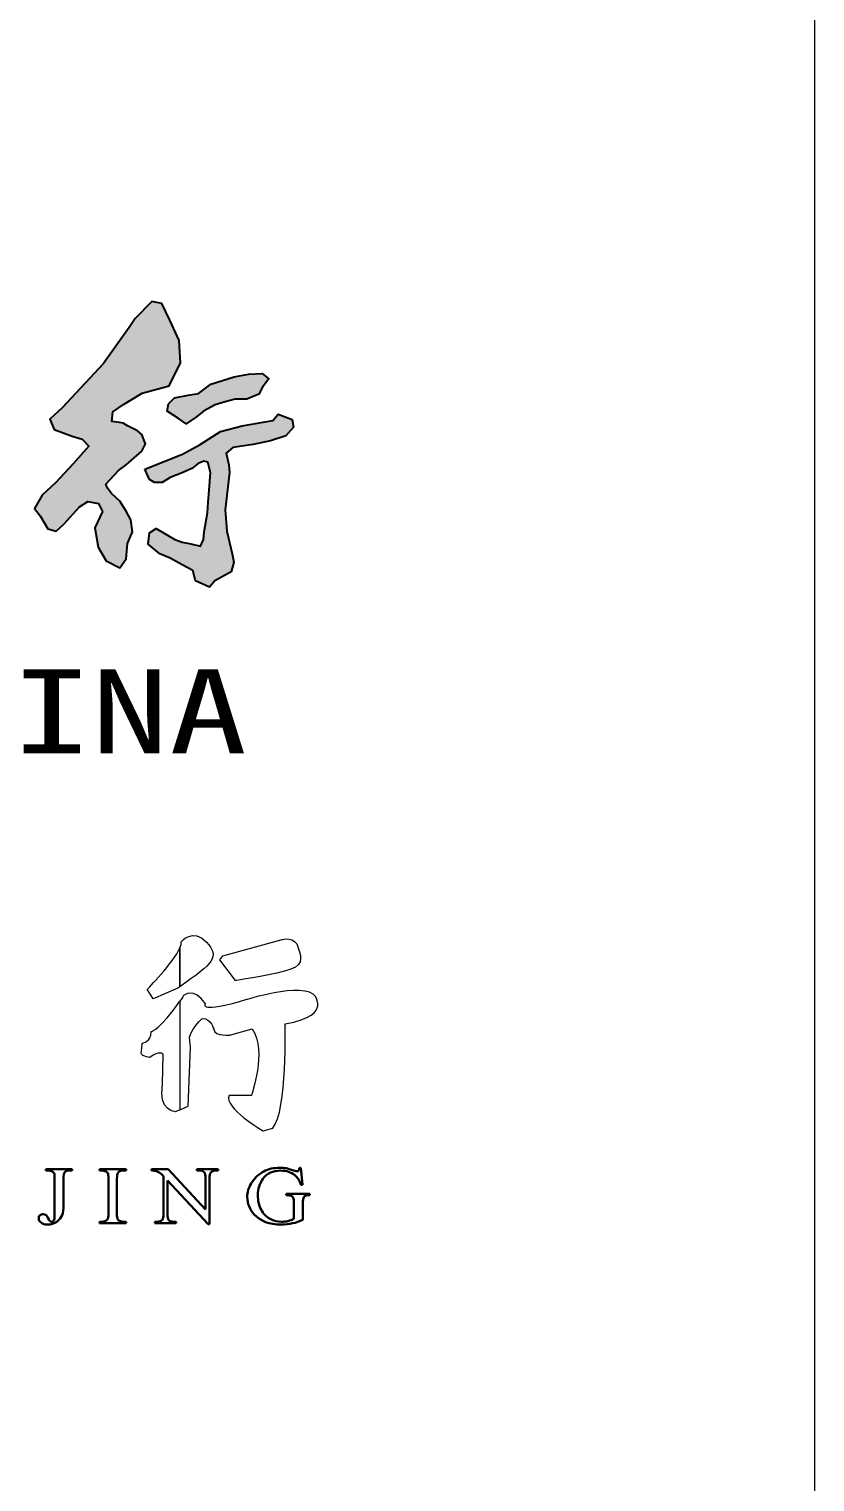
# Model space of a CAD drawing. Header units: millimetres. Extents: x 44393 to 91220, y 25301 to 41858.
# Drawn here: x 66842 to 67527, y 36719 to 37986 of the extents above; entities that cross this region are included whole.
import ezdxf

# ---------------------------------------------------------------- set-up
doc = ezdxf.new("R2010")
doc.units = ezdxf.units.MM
doc.layers.add('B-图框', color=6, linetype='Continuous')
doc.layers.add('图层 1', color=7, linetype='Continuous')
doc.layers.add('图框', color=165, linetype='Continuous', lineweight=0)
doc.styles.add('SM', font='', dxfattribs={"width": 0.8})
doc.styles.get('SM').set_extended_font_data('SimSun')

# ---------------------------------------------------------------- blocks, each defined once
blk = doc.blocks.new('中国银行')
at = {"layer": 'B-图框'}
h = blk.add_hatch(color=0, dxfattribs=at)
h.paths.add_polyline_path([(2076.2, 466.7), (2103.5, 485.2), (2150.9, 514.1), (2219.3, 532.6), (2248.2, 591.5), (2245, 647.7), (2220.9, 699.1), (2200.9, 741.7), (2175.9, 746.5), (2133.3, 703.9), (2118, 680.6), (2052.9, 589.1), (1947.6, 476.6), (1916.3, 448.5), (1927.6, 422), (1973.4, 405.2), (1998.3, 397.1), (2015.9, 379.5), (1975.8, 335), (1930.8, 286.8), (1897, 254.7), (1877.7, 221), (1892.2, 202.5), (1911.5, 169.6), (1932.4, 164), (1952.5, 181.6), (1991.8, 225.8), (2012.7, 238.7), (2040, 233.8), (2050.5, 213.8), (2030.4, 172), (2039.2, 123), (2059.3, 88.5), (2093.9, 70.8), (2110, 93.3), (2114, 132.7), (2126.8, 161.6), (2122, 192.9), (2110.8, 214.6), (2094.7, 240.3), (2073, 259.5), (2063.4, 273.2), (2058.5, 282.8), (2090.7, 317.4), (2110.8, 331.8), (2150.1, 367.1), (2159.8, 385.6), (2150.1, 408.9), (2138.9, 418.5), (2114, 431.4), (2102.7, 437.8), (2087.5, 440.2), (2074.3, 442.3)])
h.paths.add_polyline_path([(2363.9, 361.6), (2381.6, 376), (2433.1, 384.1), (2477.2, 392.9), (2515.8, 405.7), (2535.1, 428.2), (2531.9, 447.5), (2496.5, 461.1), (2482.9, 445.1), (2404.9, 431.4), (2349.5, 417), (2298, 384.1), (2253.8, 359.2), (2157.4, 321.4), (2169.5, 294.9), (2182.3, 286.9), (2201.6, 286.9), (2222.5, 299.7), (2252.2, 311.8), (2277.2, 323), (2293.2, 335.9), (2307.7, 341.5), (2318.1, 339.1), (2324.6, 312.6), (2321.4, 267.6), (2318.9, 237.1), (2316.5, 210.6), (2308.5, 162.4), (2306.9, 142.3), (2298.8, 125.5), (2274.7, 131.9), (2252.2, 135.9), (2233.8, 142.3), (2186.3, 170.5), (2169.5, 159.2), (2166.3, 131.1), (2196, 106.2), (2221.7, 95), (2253, 78.1), (2279.6, 63.6), (2286.8, 37.9), (2322.2, 21.1), (2335.8, 37.9), (2376.8, 60.4), (2384, 84.6), (2379.2, 106.2), (2366.4, 164), (2361.5, 217.8), (2372.8, 312.6), (2371.2, 331.9)])
h.paths.add_polyline_path([(2294, 513.6), (2267.5, 508.8), (2232.9, 502.3), (2217.7, 487.1), (2214.4, 468.6), (2243.4, 450.1), (2262.7, 436.5), (2289.2, 454.2), (2306.9, 468.6), (2336.6, 484.7), (2361.5, 491.9), (2387.2, 499.1), (2416.9, 499.1), (2447.5, 512), (2456.3, 529.6), (2472.4, 550.5), (2455.5, 564.2), (2421, 562.6), (2384.8, 555.3), (2325.3, 536.9)])
h = blk.add_hatch(color=0, dxfattribs=at)
h.paths.add_polyline_path([(114.5, 331.6), (135.2, 355.7), (173.9, 376.3), (180.4, 387.5), (179.5, 407.7), (161, 426.8), (180.8, 442.3), (208.8, 469), (220.8, 498.6), (235.9, 521), (253.5, 536.5), (263, 589.5), (254.8, 606.7), (238, 621.8), (209.2, 627.4), (178.2, 613.6), (149.8, 598.1), (114.8, 588.7), (117.4, 619.7), (109.6, 636), (83.4, 654.1), (63.6, 683.3), (45.5, 707), (15.8, 723.8), (-5.7, 718.6), (-21.2, 679.5), (-21.7, 644.2), (-16.5, 620.5), (-31.1, 574.9), (-26, 524.4), (-29.8, 509.8), (-64.3, 484.4), (-104.3, 462.9), (-123.3, 449.6), (-139.6, 430.6), (-160.7, 431.9), (-176.6, 447.8), (-189.1, 468.9), (-196, 496.4), (-214.5, 500.3), (-237.5, 490.3), (-242, 484.7), (-244.2, 462.4), (-239, 440.9), (-228.2, 425), (-220.1, 384.5), (-208.4, 347.1), (-196.4, 325.1), (-163.2, 297.5), (-128.3, 270.4), (-112.4, 252.3), (-91.3, 248.4), (-87, 256.6), (-74.1, 265.2), (-64.6, 283.7), (-50.4, 284.5), (-43.5, 275.1), (-43.5, 234.2), (-45.6, 185.8), (-35.3, 163.5), (-27.1, 137.2), (-27.1, 108), (-24.5, 79.2), (-24.5, 56.8), (-20.2, 32.3), (-14.6, 15.9), (0, 0), (9.9, 1.7), (23.2, 19.8), (37.9, 28.4), (54.2, 27.1), (63.3, 44.7), (82.7, 68), (78.8, 96.4), (79.6, 119.2), (79.2, 138.5), (85.2, 203.2), (84.8, 231.1), (103.7, 257.4), (113.2, 276.3), (112.8, 317.4)])
h.paths.add_polyline_path([(-37.9, 371.4), (-42.2, 348.9), (-42.6, 337), (-54.9, 324.3), (-67.3, 324.7), (-77.9, 334), (-81.7, 349.8), (-95.7, 366.7), (-100.4, 375.7), (-108.1, 389.3), (-90.6, 408.8), (-65.1, 423.2), (-51.5, 430), (-38.4, 427.9), (-32.8, 415.2), (-39.6, 396.1)], flags=16)
h.paths.add_polyline_path([(119.6, 435.2), (112.7, 443.8), (113.1, 469), (113.1, 479.7), (106.7, 493), (104.6, 501.9), (101.6, 519.9), (128.1, 537.8), (150.8, 552.8), (170.5, 561.8), (194.4, 560.5), (205.5, 556.2), (206.8, 540), (200.4, 529.7), (187.1, 517.7), (173.9, 496.4), (157.6, 469.4), (148.2, 456.6), (136.2, 437.8), (132, 431.4)], flags=16)
h.paths.add_polyline_path([(24.2, 172.5), (34.8, 137), (38.6, 105.8), (32.3, 60.2), (23.8, 59.4), (13.3, 83.9), (11.1, 109.6), (12.8, 123.1), (15.4, 155.6)], flags=16)
h = blk.add_hatch(color=0, dxfattribs=at)
h.paths.add_polyline_path([(827.8, 717.9), (790.3, 728.9), (759.6, 734.1), (714.5, 729.8), (667.7, 720.4), (630.2, 705.1), (586.8, 686.4), (536.5, 632.4), (513.5, 602.6), (521.2, 570.3), (548.4, 555.8), (557.8, 562.7), (568, 578), (583.4, 577.1), (585.1, 549), (565.5, 532), (561.2, 517.6), (563.8, 489.5), (583.4, 496.3), (605.5, 490.3), (603.8, 465.7), (598.7, 449.5), (586.8, 426.5), (585.9, 408.7), (586.8, 388.2), (612.3, 378.9), (626.8, 384.8), (645.5, 395), (665.1, 395), (661.7, 378.9), (650.6, 360.2), (632.7, 345.7), (601.2, 345.7), (577.4, 351.6), (566.3, 340.6), (550.1, 317.6), (539.9, 290.4), (529.2, 257.1), (536.5, 252.9), (554.4, 242.7), (572.3, 269.1), (597, 280.2), (616.6, 288.7), (639.6, 290.4), (626.8, 267.4), (613.2, 250.4), (582.5, 224), (557.8, 203.6), (545.9, 195.1), (528.9, 188.3), (512.7, 195.1), (483.7, 183.2), (482.9, 192.5), (482.9, 217.2), (466.7, 238.5), (464.2, 252.9), (464.2, 285.3), (458.2, 332.9), (465.8, 399.5), (476, 450.6), (487.9, 522), (490.5, 549.3), (480.7, 576.8), (455.8, 567.9), (431.3, 517.7), (425.1, 452.2), (417.4, 371.4), (417.5, 255.3), (431.1, 193.1), (434.5, 165.9), (437.9, 125.1), (445.6, 99.5), (460.1, 72.3), (482.2, 77.4), (500.9, 74), (509.4, 91.9), (511.2, 105.5), (496.7, 125.9), (487.8, 146.2), (503.5, 144.6), (555.4, 139.5), (627.8, 132.7), (691.7, 115.7), (741.9, 98.7), (771.7, 75.7), (793.8, 68.9), (831.6, 73.2), (858.5, 103), (890.9, 138.7), (913, 168.5), (909.6, 251.2), (915.6, 379.7), (913, 505.9), (902.8, 565.5), (895.1, 604.6), (862.7, 662.6)])
h.paths.add_polyline_path([(811.7, 661.5), (839.8, 624.9), (861, 568.8), (868.7, 500.7), (869.6, 347.4), (870.3, 212.1), (864.5, 190.8), (835.5, 164.5), (818.5, 136.4), (796.3, 125.3), (763.1, 137.2), (731.6, 144.9), (706.1, 151.7), (701.8, 167), (718, 177.2), (741, 182.3), (764.8, 181.5), (795.5, 178.9), (809.1, 196.8), (814.2, 215.5), (812.5, 232.5), (796.3, 247.8), (788.7, 258.1), (800.6, 278.5), (810.8, 293.8), (822.7, 314.2), (824.4, 337.2), (812.5, 356.8), (791.2, 355.9), (784.4, 333.8), (783.6, 317.6), (780.2, 304), (758, 287), (743.6, 286.1), (718, 298.9), (720.6, 329.5), (737.6, 344.8), (759.7, 362.7), (773.4, 379.7), (785.3, 400.1), (801.4, 418), (804, 435), (800.6, 455.4), (786.1, 467.4), (770.8, 458.9), (754.8, 450), (754.6, 422.3), (743.6, 399.3), (724, 381.4), (706.9, 370.4), (701.8, 389.1), (701.8, 408.7), (701.8, 426.5), (679.7, 447.8), (665.2, 464), (654.1, 483.5), (655, 503.9), (672, 521), (686.5, 532), (706.9, 533.7), (723.1, 510.8), (752.9, 510.8), (787.8, 533.7), (796.3, 548.2), (792.9, 566.9), (768.2, 586.5), (752.1, 595.8), (725.7, 598.4), (695.9, 595), (681.4, 584.8), (661, 580.5), (648.2, 577.1), (624.3, 576.3), (620.1, 584.8), (614.1, 594.1), (601.4, 606), (585.2, 620.7), (606.5, 654.7), (663.5, 672.6), (714.6, 690.5), (761.4, 690.5), (791.2, 683.7)], flags=16)
h.paths.add_polyline_path([(689.9, 277.6), (730.8, 253.8), (753.8, 240.2), (762.3, 224.9), (729.1, 226.6), (683.1, 220.6), (666.9, 201.9), (638.8, 190.8), (596.2, 194.2), (642.2, 234.2), (672.9, 265.7)], flags=16)
h = blk.add_hatch(color=0, dxfattribs=at)
h.paths.add_polyline_path([(1615.2, 630.1), (1619.8, 668), (1600.4, 671.1), (1573.7, 661.3), (1542, 632.2), (1501.5, 612.7), (1454.3, 573.1), (1433.8, 541.9), (1412.8, 489.2), (1401.5, 437.5), (1387.7, 353.3), (1384.6, 316.9), (1379.5, 260.1), (1371.3, 239.6), (1366.2, 224.3), (1348.3, 204.3), (1327.8, 192), (1301.1, 175.2), (1286.8, 158.3), (1264.8, 135.2), (1249.9, 128.6), (1249.4, 150.1), (1268.9, 159.8), (1278.1, 176.2), (1292.4, 188), (1319.6, 212), (1347.7, 254.5), (1343.7, 274.5), (1333.9, 274.5), (1310.4, 267.8), (1300.6, 251.4), (1295.5, 230.9), (1275, 222.2), (1263.2, 223.8), (1264.3, 240.2), (1278.6, 249.9), (1295, 259.1), (1308.3, 277), (1297, 294.5), (1299.1, 308.9), (1314.9, 321.1), (1308.3, 343.2), (1295, 337.5), (1276.5, 334.5), (1263.7, 336), (1272.9, 368.8), (1279.6, 380.5), (1304.7, 393.3), (1300.6, 411.2), (1280.6, 426.1), (1262.2, 435.3), (1244.8, 424.5), (1208.9, 402), (1207.2, 394.4), (1209.7, 383), (1214.7, 377.7), (1219.8, 368.4), (1224.1, 357.3), (1210.7, 334.6), (1195.8, 318.7), (1184, 305.1), (1175.9, 282.9), (1178.1, 272.5), (1194, 262.7), (1199.6, 245.9), (1199.1, 234.5), (1182.5, 211.3), (1153.9, 190.6), (1133, 173.5), (1126.4, 157.4), (1132.7, 143), (1143.6, 119), (1144.6, 128.8), (1162, 135.4), (1173.9, 153.3), (1201.2, 178.6), (1216.1, 202.6), (1216.6, 197.1), (1222.6, 188.8), (1224.1, 179.2), (1223.6, 162.6), (1208.5, 136.6), (1194.4, 124.8), (1179, 110.9), (1179, 97.3), (1183.3, 83.4), (1191.3, 75.8), (1202.2, 73.6), (1235.7, 82.6), (1266, 94.5), (1296.3, 112.4), (1328.7, 141.2), (1345.6, 154.3), (1354.7, 161.1), (1374.4, 170.2), (1370.9, 159.9), (1368.8, 136.4), (1368.8, 120.8), (1370.9, 106.4), (1384, 90), (1403.7, 84.2), (1417.9, 75.9), (1441.8, 74.8), (1463.6, 80.9), (1488.8, 94.3), (1505.4, 103.6), (1528.9, 124.8), (1540.5, 141.2), (1547.1, 157.6), (1565.1, 170.5), (1575.7, 166.4), (1578.7, 163.9), (1582.3, 160.6), (1590.9, 156.6), (1595.1, 144), (1628.7, 133.7), (1639.1, 130.6), (1656.5, 129.4), (1683.2, 129.1), (1715.3, 127.1), (1741, 128.1), (1769, 129.1), (1772.1, 130.9), (1796.8, 153.8), (1782.9, 159.6), (1779.7, 176), (1759.6, 183.2), (1739.8, 185.3), (1710, 192.9), (1654.6, 210.5), (1625.5, 221.3), (1587.7, 233.1), (1573.4, 240.7), (1562.9, 245), (1584.2, 245.3), (1607.9, 250.7), (1626.6, 264.7), (1637.4, 277.7), (1685.8, 309.5), (1708.5, 329.3), (1705.6, 356.6), (1683, 365.2), (1661, 354.5), (1627.2, 322.8), (1615, 308.1), (1585.5, 294.1), (1551.4, 285.1), (1530.9, 278.6), (1492, 271.8), (1466.5, 269.3), (1446, 278.6), (1433.4, 294.8), (1434.2, 325.3), (1440.3, 348), (1443.5, 372.4), (1451, 391.8), (1461.5, 405.5), (1481.3, 408), (1485.9, 399.7), (1489.2, 386.8), (1490.2, 373.1), (1479.8, 361.6), (1466.5, 358), (1457.9, 351.9), (1456.4, 322.8), (1462.9, 311), (1479.8, 304.9), (1497.8, 316.7), (1525.5, 331.1), (1559.6, 346.2), (1562.9, 378.2), (1545.6, 396.4), (1541.5, 419), (1564, 451.7), (1572.2, 474.7), (1588.6, 495.2), (1590.1, 512.6), (1582, 534.1), (1590.1, 547.2), (1605.5, 591.7)])
h.paths.add_polyline_path([(1561, 598.2), (1558.2, 576.8), (1550.7, 544.7), (1543.5, 519.3), (1531.7, 498.6), (1527.1, 493.3), (1507.4, 478.6), (1494.2, 460.4), (1481, 469.7), (1474.2, 477.6), (1473.9, 481.8), (1473.5, 486.1), (1480.6, 502.9), (1481.4, 507.6), (1506.7, 549.3), (1532.4, 581.4), (1551.7, 597.9)], flags=16)
h.paths.add_polyline_path([(1426.6, 244.5), (1478.8, 208.3), (1490.2, 207.9), (1502.6, 209.3), (1520.3, 196.6), (1523.5, 186.3), (1503.3, 160.7), (1485.5, 145.8), (1465.7, 129.5), (1430.9, 122.1), (1426.6, 130.9), (1418.5, 146.9), (1419.5, 163.9), (1421.7, 189.5), (1421.7, 202.2), (1422.4, 223.5)], flags=16)
h.paths.add_polyline_path([(1345.2, 618.6), (1376.2, 626.6), (1366.7, 660.2), (1333.1, 687.1), (1287.4, 696.5), (1284.7, 662.9), (1257.8, 629.3), (1233.6, 576.9), (1201.4, 521.8), (1183.9, 485.6), (1158.3, 439.9), (1140.9, 396.9), (1118, 362), (1105.9, 331.1), (1085.7, 308.2), (1072.3, 276), (1073.6, 262.5), (1080.4, 245.1), (1107.3, 234.3), (1114, 266.6), (1140.9, 302.8), (1157, 344.5), (1183.9, 399.6), (1214.8, 453.3), (1249.8, 519.1), (1282, 570.2), (1308.9, 595.7)])
h.paths.add_polyline_path([(1319.5, 559.3), (1319.1, 549.2), (1318.1, 535.5), (1311.2, 524), (1293.3, 513), (1299.8, 507.5), (1311.2, 508.4), (1319.5, 508.4), (1334.2, 511.6), (1344.8, 523.1), (1366.8, 529.1), (1371.9, 540.5), (1372.3, 558.9), (1352.6, 579.1), (1337.9, 580.9), (1320.4, 572.6)], flags=17)
at = {"layer": 'B-图框', "color": 0}
for points in [[(2175.9, 746.5), (2133.3, 703.9), (2118, 680.6), (2052.9, 589.1), (1947.6, 476.6), (1916.3, 448.5), (1927.6, 422), (1973.4, 405.2), (1998.3, 397.1), (2015.9, 379.5), (1975.8, 335), (1930.8, 286.8), (1897, 254.7), (1877.7, 221), (1892.2, 202.5), (1911.5, 169.6), (1932.4, 164), (1952.5, 181.6), (1991.8, 225.8), (2012.7, 238.7), (2040, 233.8), (2050.5, 213.8), (2030.4, 172), (2039.2, 123), (2059.3, 88.5), (2093.9, 70.8), (2110, 93.3), (2114, 132.7), (2126.8, 161.6), (2122, 192.9), (2110.8, 214.6), (2094.7, 240.3), (2073, 259.5), (2063.4, 273.2), (2058.5, 282.8), (2090.7, 317.4), (2110.8, 331.8), (2150.1, 367.1), (2159.8, 385.6), (2150.1, 408.9), (2138.9, 418.5), (2114, 431.4), (2102.7, 437.8), (2087.5, 440.2), (2074.3, 442.3), (2076.2, 466.7), (2103.5, 485.2), (2150.9, 514.1), (2219.3, 532.6), (2248.2, 591.5), (2245, 647.7), (2220.9, 699.1), (2200.9, 741.7), (2175.9, 746.5)], [(-237.5, 490.3), (-214.5, 500.3), (-196, 496.4), (-189.1, 468.9), (-176.6, 447.8), (-160.7, 431.9), (-139.6, 430.6), (-123.3, 449.6), (-104.3, 462.9), (-64.3, 484.4), (-29.8, 509.8), (-26, 524.4), (-31.1, 574.9), (-16.5, 620.5), (-21.7, 644.2), (-21.2, 679.5), (-5.7, 718.6), (15.8, 723.8), (45.5, 707), (63.6, 683.3), (83.4, 654.1), (109.6, 636), (117.4, 619.7), (114.8, 588.7), (149.8, 598.1), (178.2, 613.6), (209.2, 627.4), (238, 621.8), (254.8, 606.7), (263, 589.5), (253.5, 536.5), (235.9, 521), (220.8, 498.6), (208.8, 469), (180.8, 442.3), (161, 426.8), (179.5, 407.7), (180.4, 387.5), (173.9, 376.3), (135.2, 355.7), (114.5, 331.6), (112.8, 317.4), (113.2, 276.3), (103.7, 257.4), (84.8, 231.1), (85.2, 203.2), (79.2, 138.5), (79.6, 119.2), (78.8, 96.4), (82.7, 68), (63.3, 44.7), (54.2, 27.1), (37.9, 28.4), (23.2, 19.8), (9.9, 1.7), (0, 0), (-14.6, 15.9), (-20.2, 32.3), (-24.5, 56.8), (-24.5, 79.2), (-27.1, 108), (-27.1, 137.2), (-35.3, 163.5), (-45.6, 185.8), (-43.5, 234.2), (-43.5, 275.1), (-50.4, 284.5), (-64.6, 283.7), (-74.1, 265.2), (-87, 256.6), (-91.3, 248.4), (-112.4, 252.3), (-128.3, 270.4), (-163.2, 297.5), (-196.4, 325.1), (-208.4, 347.1), (-220.1, 384.5), (-228.2, 425), (-239, 440.9), (-244.2, 462.4), (-242, 484.7), (-237.5, 490.3)], [(480.7, 576.8), (490.5, 549.3), (487.9, 522), (476, 450.6), (465.8, 399.5), (458.2, 332.9), (464.2, 285.3), (464.2, 252.9), (466.7, 238.5), (482.9, 217.2), (482.9, 192.5), (483.7, 183.2), (512.7, 195.1), (528.9, 188.3), (545.9, 195.1), (557.8, 203.6), (582.5, 224), (613.2, 250.4), (626.8, 267.4), (639.6, 290.4), (616.6, 288.7), (597, 280.2), (572.3, 269.1), (554.4, 242.7), (554.4, 242.7), (536.5, 252.9), (529.2, 257.1), (539.9, 290.4), (550.1, 317.6), (566.3, 340.6), (577.4, 351.6), (601.2, 345.7), (601.2, 345.7), (632.7, 345.7), (650.6, 360.2), (661.7, 378.9), (665.1, 395), (665.1, 395), (645.5, 395), (626.8, 384.8), (612.3, 378.9), (612.3, 378.9), (586.8, 388.2), (585.9, 408.7), (586.8, 426.5), (598.7, 449.5), (603.8, 465.7), (605.5, 490.3), (605.5, 490.3), (583.4, 496.3), (563.8, 489.5), (561.2, 517.6), (565.5, 532), (585.1, 549), (583.4, 577.1), (568, 578), (557.8, 562.7), (548.4, 555.8), (521.2, 570.3), (513.5, 602.6), (536.5, 632.4), (586.8, 686.4), (630.2, 705.1), (667.7, 720.4), (714.5, 729.8), (759.6, 734.1), (790.3, 728.9), (827.8, 717.9), (862.7, 662.6), (895.1, 604.6), (902.8, 565.5), (913, 505.9), (915.6, 379.7), (909.6, 251.2), (913, 168.5), (890.9, 138.7), (858.5, 103), (831.6, 73.2), (793.8, 68.9), (771.7, 75.7), (741.9, 98.7), (691.7, 115.7), (627.8, 132.7), (555.4, 139.5), (503.5, 144.6), (487.8, 146.2), (496.7, 125.9), (511.2, 105.5), (509.4, 91.9), (500.9, 74), (482.2, 77.4), (460.1, 72.3), (445.6, 99.5), (437.9, 125.1), (434.5, 165.9), (431.1, 193.1), (417.5, 255.3), (417.4, 371.4), (425.1, 452.2), (431.3, 517.7), (455.8, 567.9), (480.7, 576.8)], [(585.2, 620.7), (606.5, 654.7), (663.5, 672.6), (714.6, 690.5), (761.4, 690.5), (791.2, 683.7), (811.7, 661.5), (839.8, 624.9), (861, 568.8), (868.7, 500.7), (869.6, 347.4), (870.3, 212.1), (864.5, 190.8), (835.5, 164.5), (818.5, 136.4), (796.3, 125.3), (763.1, 137.2), (731.6, 144.9), (706.1, 151.7), (701.8, 167), (718, 177.2), (741, 182.3), (764.8, 181.5), (795.5, 178.9), (809.1, 196.8), (814.2, 215.5), (812.5, 232.5), (796.3, 247.8), (788.7, 258.1), (800.6, 278.5), (810.8, 293.8), (822.7, 314.2), (824.4, 337.2), (812.5, 356.8), (812.5, 356.8), (791.2, 355.9), (784.4, 333.8), (783.6, 317.6), (780.2, 304), (758, 287), (743.6, 286.1), (718, 298.9), (718, 298.9), (720.6, 329.5), (737.6, 344.8), (759.7, 362.7), (773.4, 379.7), (785.3, 400.1), (801.4, 418), (804, 435), (800.6, 455.4), (786.1, 467.4), (770.8, 458.9), (754.8, 450), (754.6, 422.3), (743.6, 399.3), (724, 381.4), (706.9, 370.4), (701.8, 389.1), (701.8, 408.7), (701.8, 426.5), (701.8, 426.5), (679.7, 447.8), (665.2, 464), (654.1, 483.5), (655, 503.9), (672, 521), (686.5, 532), (706.9, 533.7), (723.1, 510.8), (752.9, 510.8), (787.8, 533.7), (796.3, 548.2), (792.9, 566.9), (768.2, 586.5), (752.1, 595.8), (725.7, 598.4), (695.9, 595), (695.9, 595), (681.4, 584.8), (661, 580.5), (648.2, 577.1), (624.3, 576.3), (620.1, 584.8), (614.1, 594.1), (601.4, 606), (601.4, 606), (585.2, 620.7)], [(1287.4, 696.5), (1333.1, 687.1), (1366.7, 660.2), (1376.2, 626.6), (1345.2, 618.6), (1308.9, 595.7), (1282, 570.2), (1249.8, 519.1), (1214.8, 453.3), (1183.9, 399.6), (1157, 344.5), (1140.9, 302.8), (1114, 266.6), (1107.3, 234.3), (1080.4, 245.1), (1073.6, 262.5), (1072.3, 276), (1085.7, 308.2), (1105.9, 331.1), (1118, 362), (1140.9, 396.9), (1158.3, 439.9), (1183.9, 485.6), (1201.4, 521.8), (1233.6, 576.9), (1257.8, 629.3), (1284.7, 662.9), (1287.4, 696.5)], [(1208.9, 402), (1244.8, 424.5), (1262.2, 435.3), (1280.6, 426.1), (1300.6, 411.2), (1304.7, 393.3), (1279.6, 380.5), (1272.9, 368.8), (1263.7, 336), (1276.5, 334.5), (1295, 337.5), (1308.3, 343.2), (1314.9, 321.1), (1299.1, 308.9), (1297, 294.5), (1308.3, 277), (1295, 259.1), (1278.6, 249.9), (1264.3, 240.2), (1263.2, 223.8), (1275, 222.2), (1295.5, 230.9), (1300.6, 251.4), (1310.4, 267.8), (1333.9, 274.5), (1343.7, 274.5), (1347.7, 254.5), (1319.6, 212), (1292.4, 188), (1278.1, 176.2), (1268.9, 159.8), (1249.4, 150.1), (1249.9, 128.6), (1264.8, 135.2), (1286.8, 158.3), (1301.1, 175.2), (1327.8, 192), (1348.3, 204.3), (1366.2, 224.3), (1371.3, 239.6), (1379.5, 260.1), (1384.6, 316.9), (1387.7, 353.3), (1401.5, 437.5), (1412.8, 489.2), (1433.8, 541.9), (1454.3, 573.1), (1501.5, 612.7), (1542, 632.2), (1573.7, 661.3), (1600.4, 671.1), (1619.8, 668), (1615.2, 630.1), (1605.5, 591.7), (1590.1, 547.2), (1582, 534.1), (1590.1, 512.6), (1588.6, 495.2), (1572.2, 474.7), (1564, 451.7), (1541.5, 419), (1545.6, 396.4), (1562.9, 378.2), (1559.6, 346.2), (1525.5, 331.1), (1497.8, 316.7), (1479.8, 304.9), (1462.9, 311), (1456.4, 322.8), (1457.9, 351.9), (1466.5, 358), (1479.8, 361.6), (1490.2, 373.1), (1489.2, 386.8), (1485.9, 399.7), (1481.3, 408), (1461.5, 405.5), (1451, 391.8), (1443.5, 372.4), (1440.3, 348), (1434.2, 325.3), (1433.4, 294.8), (1446, 278.6), (1466.5, 269.3), (1492, 271.8), (1530.9, 278.6), (1551.4, 285.1), (1585.5, 294.1), (1615, 308.1), (1627.2, 322.8), (1661, 354.5), (1683, 365.2), (1705.6, 356.6), (1708.5, 329.3), (1685.8, 309.5), (1637.4, 277.7), (1626.6, 264.7), (1607.9, 250.7), (1584.2, 245.3), (1562.9, 245), (1573.4, 240.7), (1587.7, 233.1), (1625.5, 221.3), (1654.6, 210.5), (1710, 192.9), (1739.8, 185.3), (1759.6, 183.2), (1779.7, 176), (1782.9, 159.6), (1796.8, 153.8), (1772.1, 130.9), (1769, 129.1), (1741, 128.1), (1715.3, 127.1), (1683.2, 129.1), (1656.5, 129.4), (1639.1, 130.6), (1628.7, 133.7), (1595.1, 144), (1590.9, 156.6), (1582.3, 160.6), (1578.7, 163.9), (1575.7, 166.4), (1565.1, 170.5), (1547.1, 157.6), (1540.5, 141.2), (1528.9, 124.8), (1505.4, 103.6), (1488.8, 94.3), (1463.6, 80.9), (1441.8, 74.8), (1417.9, 75.9), (1403.7, 84.2), (1384, 90), (1370.9, 106.4), (1368.8, 120.8), (1368.8, 136.4), (1370.9, 159.9), (1374.4, 170.2), (1354.7, 161.1), (1345.6, 154.3), (1328.7, 141.2), (1296.3, 112.4), (1266, 94.5), (1235.7, 82.6), (1202.2, 73.6), (1191.3, 75.8), (1183.3, 83.4), (1179, 97.3), (1179, 110.9), (1194.4, 124.8), (1208.5, 136.6), (1223.6, 162.6), (1224.1, 179.2), (1222.6, 188.8), (1216.6, 197.1), (1216.1, 202.6), (1201.2, 178.6), (1173.9, 153.3), (1162, 135.4), (1144.6, 128.8), (1143.6, 119), (1132.7, 143), (1126.4, 157.4), (1133, 173.5), (1153.9, 190.6), (1182.5, 211.3), (1199.1, 234.5), (1199.6, 245.9), (1194, 262.7), (1178.1, 272.5), (1175.9, 282.9), (1184, 305.1), (1195.8, 318.7), (1210.7, 334.6), (1224.1, 357.3), (1219.8, 368.4), (1214.7, 377.7), (1209.7, 383), (1207.2, 394.4), (1208.9, 402)], [(1481.4, 507.6), (1506.7, 549.3), (1532.4, 581.4), (1551.7, 597.9), (1561, 598.2), (1558.2, 576.8), (1550.7, 544.7), (1543.5, 519.3), (1531.7, 498.6), (1527.1, 493.3), (1507.4, 478.6), (1494.2, 460.4), (1481, 469.7), (1474.2, 477.6), (1473.9, 481.8), (1473.5, 486.1), (1480.6, 502.9), (1481.4, 507.6)], [(101.6, 519.9), (128.1, 537.8), (150.8, 552.8), (170.5, 561.8), (194.4, 560.5), (205.5, 556.2), (206.8, 540), (200.4, 529.7), (187.1, 517.7), (173.9, 496.4), (157.6, 469.4), (148.2, 456.6), (136.2, 437.8), (132, 431.4), (119.6, 435.2), (112.7, 443.8), (113.1, 469), (113.1, 479.7), (106.7, 493), (104.6, 501.9), (101.6, 519.9)], [(1320.4, 572.6), (1337.9, 580.9), (1352.6, 579.1), (1372.3, 558.9), (1371.9, 540.5), (1366.8, 529.1), (1344.8, 523.1), (1334.2, 511.6), (1319.5, 508.4), (1311.2, 508.4), (1299.8, 507.5), (1293.3, 513), (1311.2, 524), (1318.1, 535.5), (1319.1, 549.2), (1319.5, 559.3), (1320.4, 572.6)], [(2232.9, 502.3), (2267.5, 508.8), (2294, 513.6), (2325.3, 536.9), (2384.8, 555.3), (2421, 562.6), (2455.5, 564.2), (2472.4, 550.5), (2456.3, 529.6), (2447.5, 512), (2416.9, 499.1), (2387.2, 499.1), (2361.5, 491.9), (2336.6, 484.7), (2306.9, 468.6), (2289.2, 454.2), (2262.7, 436.5), (2243.4, 450.1), (2214.4, 468.6), (2217.7, 487.1), (2232.9, 502.3)], [(2157.4, 321.4), (2253.8, 359.2), (2298, 384.1), (2349.5, 417), (2404.9, 431.4), (2482.9, 445.1), (2496.5, 461.1), (2531.9, 447.5), (2535.1, 428.2), (2515.8, 405.7), (2477.2, 392.9), (2433.1, 384.1), (2381.6, 376), (2363.9, 361.6), (2371.2, 331.9), (2372.8, 312.6), (2361.5, 217.8), (2366.4, 164), (2379.2, 106.2), (2384, 84.6), (2376.8, 60.4), (2335.8, 37.9), (2322.2, 21.1), (2286.8, 37.9), (2279.6, 63.6), (2253, 78.1), (2221.7, 95), (2196, 106.2), (2166.3, 131.1), (2169.5, 159.2), (2186.3, 170.5), (2233.8, 142.3), (2252.2, 135.9), (2274.7, 131.9), (2298.8, 125.5), (2306.9, 142.3), (2308.5, 162.4), (2316.5, 210.6), (2318.9, 237.1), (2321.4, 267.6), (2324.6, 312.6), (2318.1, 339.1), (2307.7, 341.5), (2293.2, 335.9), (2277.2, 323), (2252.2, 311.8), (2222.5, 299.7), (2201.6, 286.9), (2182.3, 286.9), (2169.5, 294.9), (2157.4, 321.4)], [(-108.1, 389.3), (-90.6, 408.8), (-65.1, 423.2), (-51.5, 430), (-38.4, 427.9), (-32.8, 415.2), (-39.6, 396.1), (-37.9, 371.4), (-42.2, 348.9), (-42.6, 337), (-54.9, 324.3), (-67.3, 324.7), (-77.9, 334), (-81.7, 349.8), (-95.7, 366.7), (-100.4, 375.7), (-108.1, 389.3)], [(596.2, 194.2), (642.2, 234.2), (672.9, 265.7), (689.9, 277.6), (689.9, 277.6), (730.8, 253.8), (753.8, 240.2), (762.3, 224.9), (729.1, 226.6), (683.1, 220.6), (666.9, 201.9), (638.8, 190.8), (596.2, 194.2)], [(1426.6, 244.5), (1478.8, 208.3), (1490.2, 207.9), (1502.6, 209.3), (1520.3, 196.6), (1523.5, 186.3), (1503.3, 160.7), (1485.5, 145.8), (1465.7, 129.5), (1430.9, 122.1), (1426.6, 130.9), (1418.5, 146.9), (1419.5, 163.9), (1421.7, 189.5), (1421.7, 202.2), (1422.4, 223.5), (1426.6, 244.5)], [(12.8, 123.1), (15.4, 155.6), (24.2, 172.5), (34.8, 137), (38.6, 105.8), (32.3, 60.2), (23.8, 59.4), (13.3, 83.9), (11.1, 109.6), (12.8, 123.1)]]:
    blk.add_lwpolyline(points, dxfattribs=at)

msp = doc.modelspace()

# ---------------------------------------------------------------- linework, layer by layer
at = {"layer": '图层 1', "lineweight": 0}
for points in [[(66975, 37190.2), (66975, 37190.2), (66985.2, 37202.8), (66997, 37189.8)], [(66973.9, 37185), (66974.9, 37186.9), (66975.2, 37188.8), (66975, 37190.2)], [(66997, 37189.8), (67008.7, 37177), (67003.3, 37171.6), (66973.9, 37151)], [(67011.4, 37177.9), (67011.4, 37177.9), (67063, 37192.1), (67063, 37192.1)], [(67063, 37192.1), (67063, 37192.1), (67074.4, 37195.3), (67077.1, 37185)], [(66945.4, 37148.7), (66945.4, 37148.7), (66968.5, 37172), (66973.9, 37185)], [(66973.9, 37151), (66973.9, 37151), (66973.9, 37185), (66973.9, 37185)], [(66973.9, 37185), (66973.9, 37185), (66973.9, 37151), (66973.9, 37151)], [(67008.7, 37174.3), (67008.7, 37174.3), (67011.4, 37177.9), (67011.4, 37177.9)], [(67077.1, 37185), (67080, 37174.7), (67082.3, 37168.9), (67065.1, 37164.5)], [(67022.4, 37156.3), (67022.4, 37156.3), (67008.7, 37174.3), (67008.7, 37174.3)], [(67065.1, 37164.5), (67047.7, 37160.1), (67022.4, 37156.3), (67022.4, 37156.3)], [(66972.2, 37149.8), (66972.2, 37149.8), (66950.6, 37140.5), (66950.6, 37140.5)], [(66973.9, 37151), (66973.9, 37151), (66972.2, 37149.8), (66972.2, 37149.8)], [(66996.1, 37135.9), (66986.1, 37151.2), (66977.1, 37143.3), (66977.1, 37143.3)], [(67093.4, 37138.9), (67090.7, 37158.2), (67032, 37139.7), (67032, 37139.7)], [(66950.6, 37140.5), (66950.6, 37140.5), (66945.4, 37148.7), (66945.4, 37148.7)], [(66948.9, 37111.8), (66948.9, 37111.8), (66956.9, 37113.5), (66973.9, 37138.4)], [(66977.1, 37143.3), (66976, 37141.6), (66975, 37139.9), (66973.9, 37138.4)], [(66973.9, 37138.4), (66973.9, 37138.4), (66973.9, 37043.7), (66973.9, 37043.7)], [(66973.9, 37138.4), (66973.9, 37138.4), (66973.9, 37043.7), (66973.9, 37043.7)], [(67032, 37139.7), (66989.8, 37126.7), (66996.1, 37135.9), (66996.1, 37135.9)], [(67094.1, 37136.3), (67093.9, 37138), (67093.4, 37138.9), (67093.4, 37138.9)], [(67065.5, 37118.5), (67088.6, 37122.5), (67093.6, 37129.6), (67094.1, 37134.3)], [(67094.1, 37134.3), (67094.1, 37134.3), (67094.1, 37136.3), (67094.1, 37136.3)], [(66941, 37101.8), (66941, 37101.8), (66949.2, 37102.6), (66948.9, 37111.8)], [(66982.3, 37107), (66985, 37116), (66993.4, 37123.3), (66993.4, 37123.3)], [(66993.4, 37123.3), (67001.2, 37123.6), (67003.5, 37113.7), (67003.5, 37113.7)], [(67003.5, 37113.7), (67004.3, 37107.4), (67018.4, 37108.9), (67018.4, 37108.9)], [(67018.4, 37108.9), (67018.4, 37108.9), (67037, 37114.1), (67037, 37114.1)], [(67037, 37114.1), (67050, 37094.8), (67036.2, 37056.2), (67036.2, 37056.2)], [(67054.8, 37027.5), (67067.8, 37043.2), (67065.5, 37118.5), (67065.5, 37118.5)], [(66940.6, 37097.5), (66940.6, 37097.5), (66941, 37101.8), (66941, 37101.8)], [(66983.1, 37098.4), (66983.1, 37098.4), (66982.3, 37107), (66982.3, 37107)], [(66947.7, 37089.2), (66947.7, 37089.2), (66938.1, 37090.2), (66940.3, 37095)], [(66940.3, 37095), (66940.3, 37095), (66940.6, 37097.5), (66940.6, 37097.5)], [(66959.4, 37092.1), (66959.4, 37092.1), (66955.5, 37095.9), (66947.7, 37089.2)], [(66958.6, 37066.1), (66958.6, 37066.1), (66959.4, 37092.1), (66959.4, 37092.1)], [(66981.2, 37046.8), (66981.2, 37046.8), (66983.1, 37098.4), (66983.1, 37098.4)], [(66970.1, 37042), (66970.1, 37042), (66954.8, 37042.4), (66958.6, 37066.1)], [(67016.9, 37056.2), (67011.7, 37045.6), (67046.5, 37025.2), (67046.5, 37025.2)], [(67036.2, 37056.2), (67036.2, 37056.2), (67016.9, 37056.2), (67016.9, 37056.2)], [(66973.9, 37043.7), (66973.9, 37043.7), (66970.1, 37042), (66970.1, 37042)], [(66973.9, 37043.7), (66973.9, 37043.7), (66981.2, 37046.8), (66981.2, 37046.8)], [(67046.5, 37025.2), (67046.5, 37025.2), (67054.8, 37027.5), (67054.8, 37027.5)], [(66857.1, 36990.8), (66857.1, 36990.8), (66857.1, 36991.9), (66857.1, 36991.9)], [(66857.1, 36991.9), (66857.1, 36991.9), (66880, 36991.9), (66880, 36991.9)], [(66859, 36990.8), (66859, 36990.8), (66857.1, 36990.8), (66857.1, 36990.8)], [(66862.6, 36989.8), (66861.5, 36990.4), (66860.3, 36990.8), (66859, 36990.8)], [(66864.4, 36988.3), (66864, 36988.9), (66863.4, 36989.4), (66862.6, 36989.8)], [(66864.7, 36983.7), (66864.7, 36986), (66864.6, 36987.5), (66864.4, 36988.3)], [(66873.3, 36989.1), (66872.8, 36988.3), (66872.4, 36986.4), (66872.4, 36983.7)], [(66878.1, 36990.8), (66876, 36990.8), (66874.3, 36990.2), (66873.3, 36989.1)], [(66880, 36990.8), (66880, 36990.8), (66878.1, 36990.8), (66878.1, 36990.8)], [(66880, 36991.9), (66880, 36991.9), (66880, 36990.8), (66880, 36990.8)], [(66903.9, 36990.8), (66903.9, 36990.8), (66903.9, 36991.9), (66903.9, 36991.9)], [(66903.9, 36991.9), (66903.9, 36991.9), (66926.9, 36991.9), (66926.9, 36991.9)], [(66905.7, 36990.8), (66905.7, 36990.8), (66903.9, 36990.8), (66903.9, 36990.8)], [(66909.5, 36989.8), (66908.1, 36990.4), (66907, 36990.8), (66905.7, 36990.8)], [(66911, 36988.3), (66910.8, 36988.9), (66910.2, 36989.4), (66909.5, 36989.8)], [(66911.6, 36983.7), (66911.6, 36986), (66911.4, 36987.5), (66911, 36988.3)], [(66920.2, 36989.1), (66919.4, 36988.3), (66919, 36986.4), (66919, 36983.7)], [(66925, 36990.8), (66922.7, 36990.8), (66921.1, 36990.2), (66920.2, 36989.1)], [(66926.9, 36990.8), (66926.9, 36990.8), (66925, 36990.8), (66925, 36990.8)], [(66926.9, 36991.9), (66926.9, 36991.9), (66926.9, 36990.8), (66926.9, 36990.8)], [(66949, 36991.9), (66949, 36991.9), (66963.6, 36991.9), (66963.6, 36991.9)], [(66949, 36990.8), (66949, 36990.8), (66949, 36991.9), (66949, 36991.9)], [(66952.5, 36990.4), (66951.7, 36990.6), (66950.6, 36990.8), (66949, 36990.8)], [(66955.9, 36989.1), (66955.2, 36989.4), (66954, 36990), (66952.5, 36990.4)], [(66959.6, 36985.8), (66958, 36987.3), (66956.9, 36988.5), (66955.9, 36989.1)], [(66959.6, 36952.9), (66959.6, 36952.9), (66959.6, 36985.8), (66959.6, 36985.8)], [(66963.6, 36991.9), (66963.6, 36991.9), (66996.3, 36956.6), (66996.3, 36956.6)], [(66988.6, 36990.8), (66988.6, 36990.8), (66988.6, 36991.9), (66988.6, 36991.9)], [(66988.6, 36991.9), (66988.6, 36991.9), (67007.3, 36991.9), (67007.3, 36991.9)], [(66990.5, 36990.8), (66990.5, 36990.8), (66988.6, 36990.8), (66988.6, 36990.8)], [(67000.7, 36988.9), (67000.1, 36988.1), (66999.7, 36986.4), (66999.7, 36983.9)], [(67005.4, 36990.8), (67003.1, 36990.8), (67001.6, 36990), (67000.7, 36988.9)], [(67007.3, 36990.8), (67007.3, 36990.8), (67005.4, 36990.8), (67005.4, 36990.8)], [(67007.3, 36991.9), (67007.3, 36991.9), (67007.3, 36990.8), (67007.3, 36990.8)], [(67036, 36979.5), (67038.7, 36984.1), (67042.3, 36987.5), (67047.1, 36990)], [(67066.4, 36992.7), (67067.9, 36992.3), (67070.2, 36991.7), (67073.1, 36990.8)], [(67079.4, 36978.2), (67078.1, 36981.8), (67076.4, 36984.7), (67074.1, 36986.6)], [(67077.3, 36990.8), (67077.7, 36991.2), (67077.9, 36991.9), (67078.1, 36993.1)], [(67078.1, 36993.1), (67078.1, 36993.1), (67079.4, 36993.1), (67079.4, 36993.1)], [(67079.4, 36993.1), (67079.4, 36993.1), (67080.9, 36978.2), (67080.9, 36978.2)], [(66864.7, 36951.4), (66864.7, 36951.4), (66864.7, 36983.7), (66864.7, 36983.7)], [(66872.4, 36983.7), (66872.4, 36983.7), (66872.4, 36960.6), (66872.4, 36960.6)], [(66911.6, 36953.1), (66911.6, 36953.1), (66911.6, 36983.7), (66911.6, 36983.7)], [(66919, 36983.7), (66919, 36983.7), (66919, 36953.1), (66919, 36953.1)], [(66998.4, 36944), (66998.4, 36944), (66963, 36982), (66963, 36982)], [(66963, 36982), (66963, 36982), (66963, 36952.9), (66963, 36952.9)], [(66996.3, 36956.6), (66996.3, 36956.6), (66996.3, 36983.9), (66996.3, 36983.9)], [(66999.7, 36983.9), (66999.7, 36983.9), (66999.7, 36944), (66999.7, 36944)], [(67080.9, 36978.2), (67080.9, 36978.2), (67079.4, 36978.2), (67079.4, 36978.2)], [(66872.4, 36960.6), (66872.4, 36957), (66872, 36954.1), (66871.1, 36951.8)], [(67066.4, 36969.2), (67066.4, 36969.2), (67066.4, 36970.5), (67066.4, 36970.5)], [(67066.4, 36970.5), (67066.4, 36970.5), (67087.1, 36970.5), (67087.1, 36970.5)], [(67070.8, 36968.6), (67070, 36969), (67068.5, 36969.2), (67066.4, 36969.2)], [(67073.3, 36948.5), (67073.3, 36948.5), (67073.3, 36962.3), (67073.3, 36962.3)], [(67081.9, 36967.5), (67081.3, 36966.5), (67081.1, 36964.8), (67081.1, 36962.3)], [(67081.1, 36962.3), (67081.1, 36962.3), (67081.1, 36947.8), (67081.1, 36947.8)], [(67086.1, 36969.2), (67084, 36969.2), (67082.7, 36968.6), (67081.9, 36967.5)], [(67087.1, 36969.2), (67087.1, 36969.2), (67086.1, 36969.2), (67086.1, 36969.2)], [(67087.1, 36970.5), (67087.1, 36970.5), (67087.1, 36969.2), (67087.1, 36969.2)], [(66857.1, 36952), (66857.7, 36951.4), (66858.6, 36950.1), (66859.6, 36948)], [(66864, 36947.2), (66864.6, 36948), (66864.7, 36949.5), (66864.7, 36951.4)], [(66871.1, 36951.8), (66870.3, 36949.7), (66868.8, 36947.8), (66866.5, 36946.1)], [(66905.7, 36946.1), (66907.9, 36946.1), (66909.5, 36946.6), (66910.6, 36947.8)], [(66910.6, 36947.8), (66911.2, 36948.5), (66911.6, 36950.3), (66911.6, 36953.1)], [(66919, 36953.1), (66919, 36950.6), (66919.2, 36949.1), (66919.6, 36948.4)], [(66919.6, 36948.4), (66919.8, 36947.8), (66920.4, 36947.2), (66921.3, 36946.8)], [(66953.8, 36946.1), (66956.1, 36946.1), (66957.6, 36946.6), (66958.6, 36947.8)], [(66958.6, 36947.8), (66959.2, 36948.5), (66959.6, 36950.3), (66959.6, 36952.9)], [(66963, 36952.9), (66963, 36950.1), (66963.4, 36948.2), (66964.1, 36947.4)], [(66964.1, 36947.4), (66965.1, 36946.4), (66966.6, 36946.1), (66968.7, 36946.1)], [(67068.1, 36946.6), (67069.9, 36947.2), (67071.6, 36947.8), (67073.3, 36948.5)], [(67081.1, 36947.8), (67078.1, 36946.4), (67075, 36945.3), (67072.1, 36944.7)], [(66903.9, 36944.7), (66903.9, 36944.7), (66903.9, 36946.1), (66903.9, 36946.1)], [(66903.9, 36946.1), (66903.9, 36946.1), (66905.7, 36946.1), (66905.7, 36946.1)], [(66926.9, 36944.7), (66926.9, 36944.7), (66903.9, 36944.7), (66903.9, 36944.7)], [(66921.3, 36946.8), (66922.5, 36946.2), (66923.6, 36946.1), (66925, 36946.1)], [(66925, 36946.1), (66925, 36946.1), (66926.9, 36946.1), (66926.9, 36946.1)], [(66926.9, 36946.1), (66926.9, 36946.1), (66926.9, 36944.7), (66926.9, 36944.7)], [(66951.9, 36944.7), (66951.9, 36944.7), (66951.9, 36946.1), (66951.9, 36946.1)], [(66951.9, 36946.1), (66951.9, 36946.1), (66953.8, 36946.1), (66953.8, 36946.1)], [(66970.6, 36944.7), (66970.6, 36944.7), (66951.9, 36944.7), (66951.9, 36944.7)], [(66968.7, 36946.1), (66968.7, 36946.1), (66970.6, 36946.1), (66970.6, 36946.1)], [(66970.6, 36946.1), (66970.6, 36946.1), (66970.6, 36944.7), (66970.6, 36944.7)], [(66999.7, 36944), (66999.7, 36944), (66998.4, 36944), (66998.4, 36944)]]:
    msp.add_open_spline(points, degree=3, dxfattribs=at)
at = {"layer": '图层 1', "color": 12, "lineweight": 30, "true_color": 0xe50011}
for points in [[(66857.1, 36990.8), (66857.1, 36990.8), (66857.1, 36991.9), (66857.1, 36991.9)], [(66857.1, 36991.9), (66857.1, 36991.9), (66880, 36991.9), (66880, 36991.9)], [(66859, 36990.8), (66859, 36990.8), (66857.1, 36990.8), (66857.1, 36990.8)], [(66862.6, 36989.8), (66861.5, 36990.4), (66860.3, 36990.8), (66859, 36990.8)], [(66864.4, 36988.3), (66864, 36988.9), (66863.4, 36989.4), (66862.6, 36989.8)], [(66864.7, 36983.7), (66864.7, 36986), (66864.6, 36987.5), (66864.4, 36988.3)], [(66873.3, 36989.1), (66872.8, 36988.3), (66872.4, 36986.4), (66872.4, 36983.7)], [(66878.1, 36990.8), (66876, 36990.8), (66874.3, 36990.2), (66873.3, 36989.1)], [(66880, 36990.8), (66880, 36990.8), (66878.1, 36990.8), (66878.1, 36990.8)], [(66880, 36991.9), (66880, 36991.9), (66880, 36990.8), (66880, 36990.8)], [(66903.9, 36990.8), (66903.9, 36990.8), (66903.9, 36991.9), (66903.9, 36991.9)], [(66903.9, 36991.9), (66903.9, 36991.9), (66926.9, 36991.9), (66926.9, 36991.9)], [(66905.7, 36990.8), (66905.7, 36990.8), (66903.9, 36990.8), (66903.9, 36990.8)], [(66909.5, 36989.8), (66908.1, 36990.4), (66907, 36990.8), (66905.7, 36990.8)], [(66911, 36988.3), (66910.8, 36988.9), (66910.2, 36989.4), (66909.5, 36989.8)], [(66911.6, 36983.7), (66911.6, 36986), (66911.4, 36987.5), (66911, 36988.3)], [(66920.2, 36989.1), (66919.4, 36988.3), (66919, 36986.4), (66919, 36983.7)], [(66925, 36990.8), (66922.7, 36990.8), (66921.1, 36990.2), (66920.2, 36989.1)], [(66926.9, 36990.8), (66926.9, 36990.8), (66925, 36990.8), (66925, 36990.8)], [(66926.9, 36991.9), (66926.9, 36991.9), (66926.9, 36990.8), (66926.9, 36990.8)], [(66949, 36991.9), (66949, 36991.9), (66963.6, 36991.9), (66963.6, 36991.9)], [(66949, 36990.8), (66949, 36990.8), (66949, 36991.9), (66949, 36991.9)], [(66952.5, 36990.4), (66951.7, 36990.6), (66950.6, 36990.8), (66949, 36990.8)], [(66955.9, 36989.1), (66955.2, 36989.4), (66954, 36990), (66952.5, 36990.4)], [(66959.6, 36985.8), (66958, 36987.3), (66956.9, 36988.5), (66955.9, 36989.1)], [(66959.6, 36952.9), (66959.6, 36952.9), (66959.6, 36985.8), (66959.6, 36985.8)], [(66963.6, 36991.9), (66963.6, 36991.9), (66996.3, 36956.6), (66996.3, 36956.6)], [(66988.6, 36990.8), (66988.6, 36990.8), (66988.6, 36991.9), (66988.6, 36991.9)], [(66988.6, 36991.9), (66988.6, 36991.9), (67007.3, 36991.9), (67007.3, 36991.9)], [(66990.5, 36990.8), (66990.5, 36990.8), (66988.6, 36990.8), (66988.6, 36990.8)], [(67000.7, 36988.9), (67000.1, 36988.1), (66999.7, 36986.4), (66999.7, 36983.9)], [(67005.4, 36990.8), (67003.1, 36990.8), (67001.6, 36990), (67000.7, 36988.9)], [(67007.3, 36990.8), (67007.3, 36990.8), (67005.4, 36990.8), (67005.4, 36990.8)], [(67007.3, 36991.9), (67007.3, 36991.9), (67007.3, 36990.8), (67007.3, 36990.8)], [(67036, 36979.5), (67038.7, 36984.1), (67042.3, 36987.5), (67047.1, 36990)], [(67066.4, 36992.7), (67067.9, 36992.3), (67070.2, 36991.7), (67073.1, 36990.8)], [(67079.4, 36978.2), (67078.1, 36981.8), (67076.4, 36984.7), (67074.1, 36986.6)], [(67077.3, 36990.8), (67077.7, 36991.2), (67077.9, 36991.9), (67078.1, 36993.1)], [(67078.1, 36993.1), (67078.1, 36993.1), (67079.4, 36993.1), (67079.4, 36993.1)], [(67079.4, 36993.1), (67079.4, 36993.1), (67080.9, 36978.2), (67080.9, 36978.2)], [(66864.7, 36951.4), (66864.7, 36951.4), (66864.7, 36983.7), (66864.7, 36983.7)], [(66872.4, 36983.7), (66872.4, 36983.7), (66872.4, 36960.6), (66872.4, 36960.6)], [(66911.6, 36953.1), (66911.6, 36953.1), (66911.6, 36983.7), (66911.6, 36983.7)], [(66919, 36983.7), (66919, 36983.7), (66919, 36953.1), (66919, 36953.1)], [(66998.4, 36944), (66998.4, 36944), (66963, 36982), (66963, 36982)], [(66963, 36982), (66963, 36982), (66963, 36952.9), (66963, 36952.9)], [(66996.3, 36956.6), (66996.3, 36956.6), (66996.3, 36983.9), (66996.3, 36983.9)], [(66999.7, 36983.9), (66999.7, 36983.9), (66999.7, 36944), (66999.7, 36944)], [(67080.9, 36978.2), (67080.9, 36978.2), (67079.4, 36978.2), (67079.4, 36978.2)], [(66872.4, 36960.6), (66872.4, 36957), (66872, 36954.1), (66871.1, 36951.8)], [(67066.4, 36969.2), (67066.4, 36969.2), (67066.4, 36970.5), (67066.4, 36970.5)], [(67066.4, 36970.5), (67066.4, 36970.5), (67087.1, 36970.5), (67087.1, 36970.5)], [(67070.8, 36968.6), (67070, 36969), (67068.5, 36969.2), (67066.4, 36969.2)], [(67073.3, 36948.5), (67073.3, 36948.5), (67073.3, 36962.3), (67073.3, 36962.3)], [(67081.9, 36967.5), (67081.3, 36966.5), (67081.1, 36964.8), (67081.1, 36962.3)], [(67081.1, 36962.3), (67081.1, 36962.3), (67081.1, 36947.8), (67081.1, 36947.8)], [(67086.1, 36969.2), (67084, 36969.2), (67082.7, 36968.6), (67081.9, 36967.5)], [(67087.1, 36969.2), (67087.1, 36969.2), (67086.1, 36969.2), (67086.1, 36969.2)], [(67087.1, 36970.5), (67087.1, 36970.5), (67087.1, 36969.2), (67087.1, 36969.2)], [(66857.1, 36952), (66857.7, 36951.4), (66858.6, 36950.1), (66859.6, 36948)], [(66864, 36947.2), (66864.6, 36948), (66864.7, 36949.5), (66864.7, 36951.4)], [(66871.1, 36951.8), (66870.3, 36949.7), (66868.8, 36947.8), (66866.5, 36946.1)], [(66905.7, 36946.1), (66907.9, 36946.1), (66909.5, 36946.6), (66910.6, 36947.8)], [(66910.6, 36947.8), (66911.2, 36948.5), (66911.6, 36950.3), (66911.6, 36953.1)], [(66919, 36953.1), (66919, 36950.6), (66919.2, 36949.1), (66919.6, 36948.4)], [(66919.6, 36948.4), (66919.8, 36947.8), (66920.4, 36947.2), (66921.3, 36946.8)], [(66953.8, 36946.1), (66956.1, 36946.1), (66957.6, 36946.6), (66958.6, 36947.8)], [(66958.6, 36947.8), (66959.2, 36948.5), (66959.6, 36950.3), (66959.6, 36952.9)], [(66963, 36952.9), (66963, 36950.1), (66963.4, 36948.2), (66964.1, 36947.4)], [(66964.1, 36947.4), (66965.1, 36946.4), (66966.6, 36946.1), (66968.7, 36946.1)], [(67068.1, 36946.6), (67069.9, 36947.2), (67071.6, 36947.8), (67073.3, 36948.5)], [(67081.1, 36947.8), (67078.1, 36946.4), (67075, 36945.3), (67072.1, 36944.7)], [(66903.9, 36944.7), (66903.9, 36944.7), (66903.9, 36946.1), (66903.9, 36946.1)], [(66903.9, 36946.1), (66903.9, 36946.1), (66905.7, 36946.1), (66905.7, 36946.1)], [(66926.9, 36944.7), (66926.9, 36944.7), (66903.9, 36944.7), (66903.9, 36944.7)], [(66921.3, 36946.8), (66922.5, 36946.2), (66923.6, 36946.1), (66925, 36946.1)], [(66925, 36946.1), (66925, 36946.1), (66926.9, 36946.1), (66926.9, 36946.1)], [(66926.9, 36946.1), (66926.9, 36946.1), (66926.9, 36944.7), (66926.9, 36944.7)], [(66951.9, 36944.7), (66951.9, 36944.7), (66951.9, 36946.1), (66951.9, 36946.1)], [(66951.9, 36946.1), (66951.9, 36946.1), (66953.8, 36946.1), (66953.8, 36946.1)], [(66970.6, 36944.7), (66970.6, 36944.7), (66951.9, 36944.7), (66951.9, 36944.7)], [(66968.7, 36946.1), (66968.7, 36946.1), (66970.6, 36946.1), (66970.6, 36946.1)], [(66970.6, 36946.1), (66970.6, 36946.1), (66970.6, 36944.7), (66970.6, 36944.7)], [(66999.7, 36944), (66999.7, 36944), (66998.4, 36944), (66998.4, 36944)]]:
    msp.add_open_spline(points, degree=3, dxfattribs=at)
at = {"layer": '图层 1', "lineweight": 0}
for points, knots in [([(66996.3, 36983.9), (66996.3, 36986.8), (66995.9, 36988.5), (66995.1, 36989.3), (66994.2, 36990.2), (66992.6, 36990.8), (66990.5, 36990.8)], [3, 3, 3, 3, 4, 4, 4, 5, 5, 5, 5]), ([(67074.1, 36986.6), (67070.8, 36989.3), (67066.8, 36990.6), (67061.8, 36990.6), (67054.9, 36990.6), (67049.8, 36988.3), (67046.2, 36983.5)], [3, 3, 3, 3, 4, 4, 4, 5, 5, 5, 5]), ([(67047.1, 36990), (67050.9, 36992.1), (67055.7, 36993.1), (67061.1, 36993.1), (67063, 36993.1), (67064.7, 36992.9), (67066.4, 36992.7)], [28, 28, 28, 28, 29, 29, 29, 30, 30, 30, 30]), ([(67073.1, 36990.8), (67074.6, 36990.4), (67075.6, 36990), (67076.2, 36990), (67076.5, 36990), (67076.9, 36990.2), (67077.3, 36990.8)], [31, 31, 31, 31, 32, 32, 32, 33, 33, 33, 33]), ([(67038.7, 36952.4), (67034.7, 36956.8), (67032.6, 36961.9), (67032.6, 36967.7), (67032.6, 36971.9), (67033.7, 36975.7), (67036, 36979.5)], [25, 25, 25, 25, 26, 26, 26, 27, 27, 27, 27]), ([(67046.2, 36983.5), (67043.3, 36979.5), (67041.8, 36974.7), (67041.8, 36969.2), (67041.8, 36964.6), (67042.7, 36960.6), (67044.6, 36956.8)], [5, 5, 5, 5, 6, 6, 6, 7, 7, 7, 7]), ([(67073.3, 36962.3), (67073.3, 36964.6), (67073.1, 36966.1), (67072.7, 36966.9), (67072.3, 36967.7), (67071.8, 36968.2), (67070.8, 36968.6)], [12, 12, 12, 12, 13, 13, 13, 14, 14, 14, 14]), ([(66852.9, 36945.3), (66851.4, 36946.2), (66850.8, 36947.6), (66850.8, 36948.9), (66850.8, 36950.1), (66851, 36951), (66851.7, 36951.6)], [11, 11, 11, 11, 12, 12, 12, 13, 13, 13, 13]), ([(66851.7, 36951.6), (66852.5, 36952.4), (66853.7, 36952.6), (66854.8, 36952.6), (66855.6, 36952.6), (66856.3, 36952.4), (66857.1, 36952)], [13, 13, 13, 13, 14, 14, 14, 15, 15, 15, 15]), ([(66859.6, 36948), (66860.2, 36946.8), (66860.9, 36946.1), (66861.9, 36946.1), (66862.6, 36946.1), (66863.2, 36946.4), (66864, 36947.2)], [16, 16, 16, 16, 17, 17, 17, 18, 18, 18, 18]), ([(67072.1, 36944.7), (67069.1, 36944), (67065.8, 36943.6), (67062.2, 36943.6), (67051.9, 36943.6), (67044, 36946.6), (67038.7, 36952.4)], [23, 23, 23, 23, 24, 24, 24, 25, 25, 25, 25]), ([(67044.6, 36956.8), (67046.7, 36953.1), (67049.2, 36950.3), (67052.5, 36948.5), (67055.7, 36946.8), (67059, 36946.1), (67062.4, 36946.1), (67064.3, 36946.1), (67066.2, 36946.2), (67068.1, 36946.6)], [7, 7, 7, 7, 8, 8, 8, 9, 9, 9, 10, 10, 10, 10]), ([(66866.5, 36946.1), (66864.4, 36944.5), (66861.7, 36943.6), (66858.6, 36943.6), (66856.1, 36943.6), (66854.2, 36944.1), (66852.9, 36945.3)], [9, 9, 9, 9, 10, 10, 10, 11, 11, 11, 11])]:
    msp.add_open_spline(points, degree=3, knots=knots, dxfattribs=at)
at = {"layer": '图层 1', "color": 12, "lineweight": 30, "true_color": 0xe50011}
for points, knots in [([(66996.3, 36983.9), (66996.3, 36986.8), (66995.9, 36988.5), (66995.1, 36989.3), (66994.2, 36990.2), (66992.6, 36990.8), (66990.5, 36990.8)], [3, 3, 3, 3, 4, 4, 4, 5, 5, 5, 5]), ([(67074.1, 36986.6), (67070.8, 36989.3), (67066.8, 36990.6), (67061.8, 36990.6), (67054.9, 36990.6), (67049.8, 36988.3), (67046.2, 36983.5)], [3, 3, 3, 3, 4, 4, 4, 5, 5, 5, 5]), ([(67047.1, 36990), (67050.9, 36992.1), (67055.7, 36993.1), (67061.1, 36993.1), (67063, 36993.1), (67064.7, 36992.9), (67066.4, 36992.7)], [28, 28, 28, 28, 29, 29, 29, 30, 30, 30, 30]), ([(67073.1, 36990.8), (67074.6, 36990.4), (67075.6, 36990), (67076.2, 36990), (67076.5, 36990), (67076.9, 36990.2), (67077.3, 36990.8)], [31, 31, 31, 31, 32, 32, 32, 33, 33, 33, 33]), ([(67038.7, 36952.4), (67034.7, 36956.8), (67032.6, 36961.9), (67032.6, 36967.7), (67032.6, 36971.9), (67033.7, 36975.7), (67036, 36979.5)], [25, 25, 25, 25, 26, 26, 26, 27, 27, 27, 27]), ([(67046.2, 36983.5), (67043.3, 36979.5), (67041.8, 36974.7), (67041.8, 36969.2), (67041.8, 36964.6), (67042.7, 36960.6), (67044.6, 36956.8)], [5, 5, 5, 5, 6, 6, 6, 7, 7, 7, 7]), ([(67073.3, 36962.3), (67073.3, 36964.6), (67073.1, 36966.1), (67072.7, 36966.9), (67072.3, 36967.7), (67071.8, 36968.2), (67070.8, 36968.6)], [12, 12, 12, 12, 13, 13, 13, 14, 14, 14, 14]), ([(66852.9, 36945.3), (66851.4, 36946.2), (66850.8, 36947.6), (66850.8, 36948.9), (66850.8, 36950.1), (66851, 36951), (66851.7, 36951.6)], [11, 11, 11, 11, 12, 12, 12, 13, 13, 13, 13]), ([(66851.7, 36951.6), (66852.5, 36952.4), (66853.7, 36952.6), (66854.8, 36952.6), (66855.6, 36952.6), (66856.3, 36952.4), (66857.1, 36952)], [13, 13, 13, 13, 14, 14, 14, 15, 15, 15, 15]), ([(66859.6, 36948), (66860.2, 36946.8), (66860.9, 36946.1), (66861.9, 36946.1), (66862.6, 36946.1), (66863.2, 36946.4), (66864, 36947.2)], [16, 16, 16, 16, 17, 17, 17, 18, 18, 18, 18]), ([(67072.1, 36944.7), (67069.1, 36944), (67065.8, 36943.6), (67062.2, 36943.6), (67051.9, 36943.6), (67044, 36946.6), (67038.7, 36952.4)], [23, 23, 23, 23, 24, 24, 24, 25, 25, 25, 25]), ([(67044.6, 36956.8), (67046.7, 36953.1), (67049.2, 36950.3), (67052.5, 36948.5), (67055.7, 36946.8), (67059, 36946.1), (67062.4, 36946.1), (67064.3, 36946.1), (67066.2, 36946.2), (67068.1, 36946.6)], [7, 7, 7, 7, 8, 8, 8, 9, 9, 9, 10, 10, 10, 10]), ([(66866.5, 36946.1), (66864.4, 36944.5), (66861.7, 36943.6), (66858.6, 36943.6), (66856.1, 36943.6), (66854.2, 36944.1), (66852.9, 36945.3)], [9, 9, 9, 9, 10, 10, 10, 11, 11, 11, 11])]:
    msp.add_open_spline(points, degree=3, knots=knots, dxfattribs=at)
at = {"layer": '图框', "color": 142}
msp.add_line((67527.5, 25580.5), (67527.5, 41578.7), dxfattribs=at)

# ---------------------------------------------------------------- block references
at = {"layer": 'B-图框', "color": 0, "xscale": 0.3433189432687439, "yscale": 0.3433189303658631, "zscale": 0.3433189303349529}
msp.add_blockref('中国银行', (66202.5, 37491.9), dxfattribs=at)

# ---------------------------------------------------------------- texts
at = {"layer": 'B-图框', "color": 0, "style": 'SM', "width": 1.37}
msp.add_text('BANK OF CHINA', height=73.15, dxfattribs=at).set_placement((66146.3, 37354.5))

doc.saveas('drawing.dxf')
